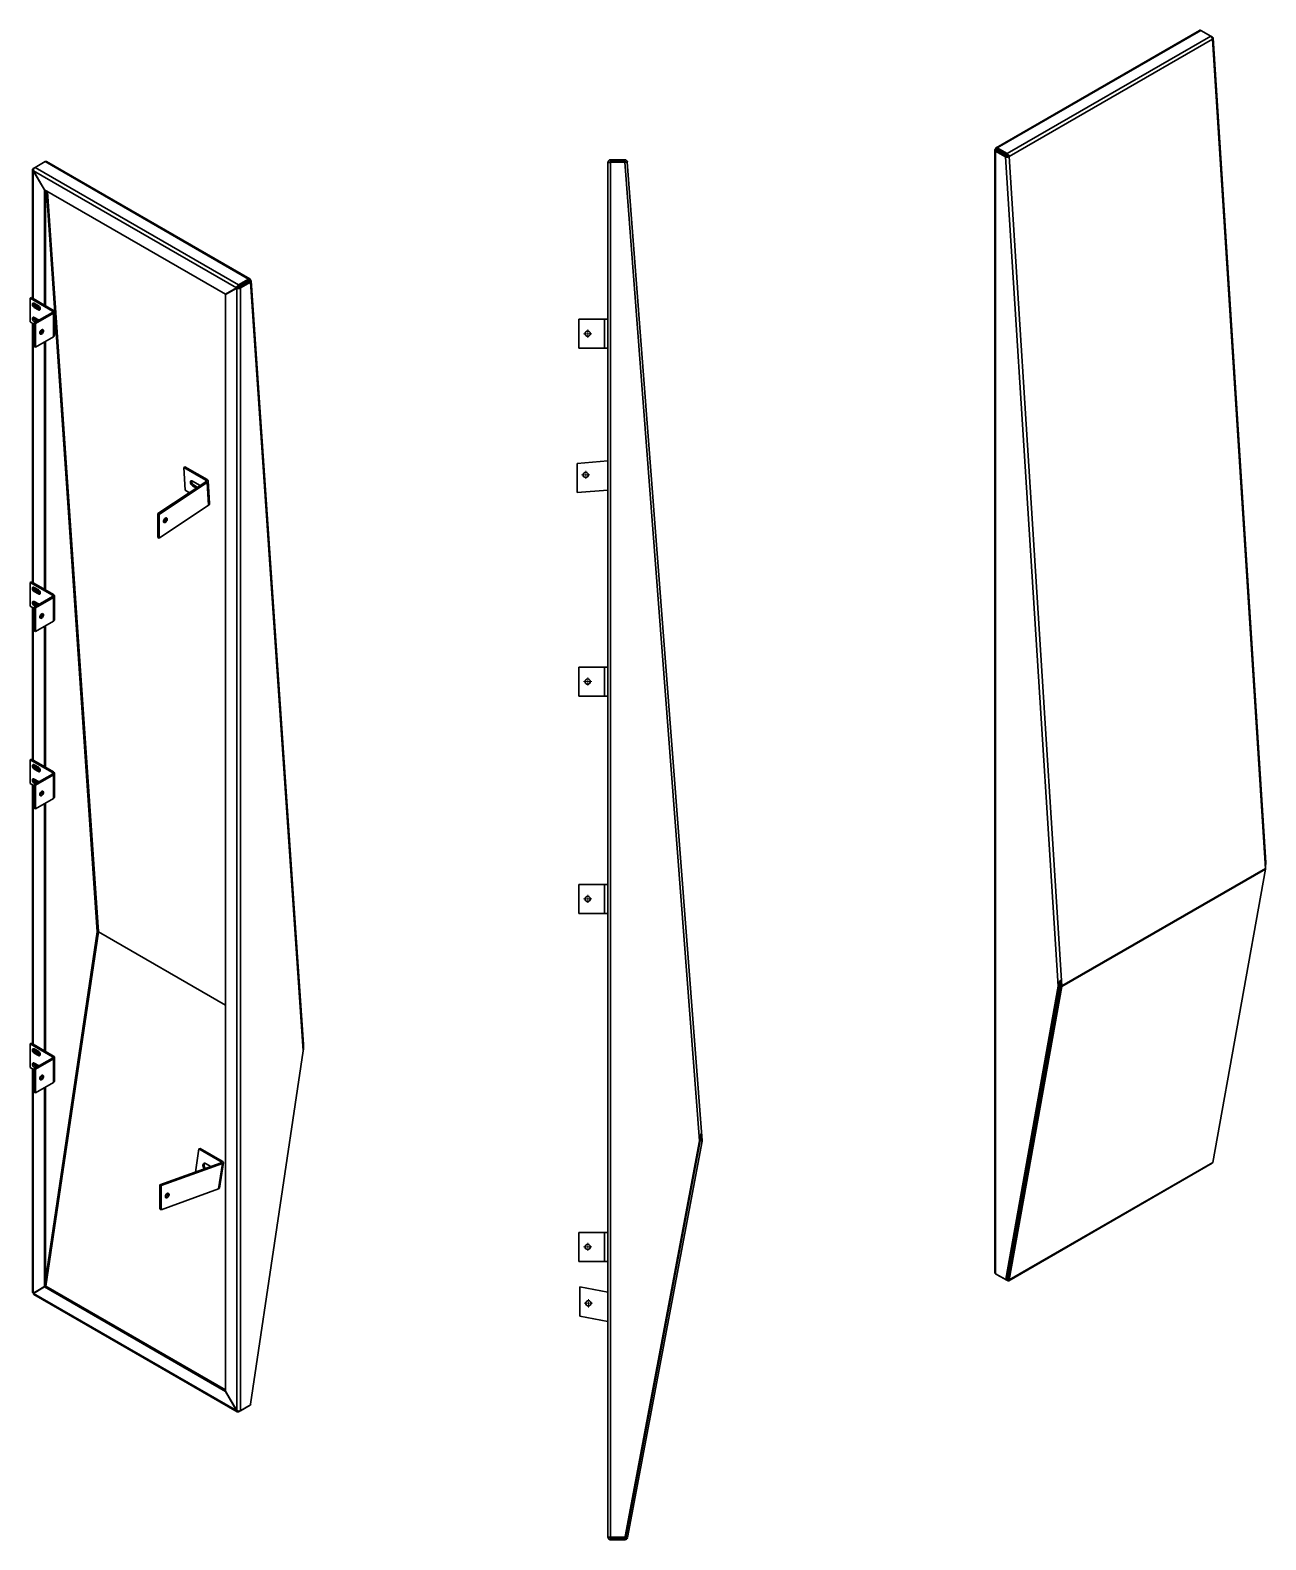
# Model space of a CAD drawing. Header units: millimetres. Extents: x -2820 to -213, y -3350 to 1095.
# Drawn here: x -2343 to -213, y -3350 to -747 of the extents above; entities that cross this region are included whole.
import ezdxf

# ---------------------------------------------------------------- set-up
doc = ezdxf.new("R2010")
doc.units = ezdxf.units.MM

# ---------------------------------------------------------------- blocks, each defined once
blk = doc.blocks.new('SW_CENTERMARKSYMBOL_3')
at = {"color": 0, "linetype": 'Continuous', "lineweight": 18}
for p, q in [((-5, 0), (-7, 0)), ((0, 0), (-2.5, 0)), ((0, 5), (0, 7)), ((0, 0), (0, 2.5)), ((0, 0), (0, -2.5)), ((0, 0), (2.5, 0)), ((5, 0), (7, 0)), ((0, -5), (0, -7))]:
    blk.add_line(p, q, dxfattribs=at)
blk = doc.blocks.new('SW_CENTERMARKSYMBOL_4')
at = {"color": 0, "linetype": 'Continuous', "lineweight": 18}
for p, q in [((-5, 0), (-7, 0)), ((0, 0), (-2.5, 0)), ((0, 5), (0, 7)), ((0, 0), (0, 2.5)), ((0, 0), (0, -2.5)), ((0, 0), (2.5, 0)), ((5, 0), (7, 0)), ((0, -5), (0, -7))]:
    blk.add_line(p, q, dxfattribs=at)
blk = doc.blocks.new('SW_CENTERMARKSYMBOL_5')
at = {"color": 0, "linetype": 'Continuous', "lineweight": 18}
for p, q in [((-5, 0), (-7, 0)), ((0, 0), (-2.5, 0)), ((0, 5), (0, 7)), ((0, 0), (0, 2.5)), ((0, 0), (0, -2.5)), ((0, 0), (2.5, 0)), ((5, 0), (7, 0)), ((0, -5), (0, -7))]:
    blk.add_line(p, q, dxfattribs=at)
blk = doc.blocks.new('SW_CENTERMARKSYMBOL_6')
at = {"color": 0, "linetype": 'Continuous', "lineweight": 18}
for p, q in [((-5, 0), (-7, 0)), ((0, 0), (-2.5, 0)), ((0, 5), (0, 7)), ((0, 0), (0, 2.5)), ((0, 0), (0, -2.5)), ((0, 0), (2.5, 0)), ((5, 0), (7, 0)), ((0, -5), (0, -7))]:
    blk.add_line(p, q, dxfattribs=at)
blk = doc.blocks.new('SW_CENTERMARKSYMBOL_7')
at = {"color": 0, "linetype": 'Continuous', "lineweight": 18}
for p, q in [((-5, 0), (-7, 0)), ((0, 0), (-2.5, 0)), ((0, 5), (0, 7)), ((0, 0), (0, 2.5)), ((0, 0), (0, -2.5)), ((0, 0), (2.5, 0)), ((5, 0), (7, 0)), ((0, -5), (0, -7))]:
    blk.add_line(p, q, dxfattribs=at)
blk = doc.blocks.new('SW_CENTERMARKSYMBOL_8')
at = {"color": 0, "linetype": 'Continuous', "lineweight": 18}
for p, q in [((-5, 0), (-7, 0)), ((0, 0), (-2.5, 0)), ((0, 5), (0, 7)), ((0, 0), (0, 2.5)), ((0, 0), (0, -2.5)), ((0, 0), (2.5, 0)), ((5, 0), (7, 0)), ((0, -5), (0, -7))]:
    blk.add_line(p, q, dxfattribs=at)

msp = doc.modelspace()

# ---------------------------------------------------------------- linework, layer by layer
at = {"color": 7, "linetype": 'Continuous', "lineweight": 35}
for p, q in [((-327.2, -747.1), (-677.8, -949.5)), ((-324.8, -747.2), (-675.7, -949.8)), ((-307.6, -757.2), (-324.8, -747.2)), ((-658.5, -959.7), (-307.6, -757.2)), ((-304.5, -762.4), (-655.2, -964.9)), ((-307.6, -757.2), (-304.5, -759)), ((-305.4, -759.5), (-304.5, -759)), ((-305.3, -759.8), (-304.1, -759.2)), ((-213.4, -2192.7), (-304.5, -762.4)), ((-212.6, -2182), (-303.2, -760.5)), ((-680.1, -953.5), (-680.1, -2889.3)), ((-678.8, -951.9), (-676.7, -953.1)), ((-676.7, -954), (-678.8, -955.2)), ((-661.6, -965.1), (-678.8, -955.2)), ((-678.8, -955.2), (-678.8, -2891.3)), ((-678.5, -951.4), (-676.4, -952.7)), ((-678.5, -951.4), (-659.4, -962.5)), ((-657.7, -964), (-676.7, -953.1)), ((-659.5, -963.9), (-676.7, -954)), ((-676.4, -952.7), (-657.4, -963.6)), ((-675.7, -949.8), (-658.5, -959.7)), ((-675.7, -952.2), (-675.7, -949.8)), ((-675.7, -952.2), (-658.5, -962.2)), ((-659.4, -962.5), (-657.4, -963.6)), ((-658.5, -962.2), (-658.5, -959.7)), ((-2339, -987.3), (-2339, -1209.1)), ((-2337.7, -985.3), (-2334.6, -983.5)), ((-2336.7, -985.9), (-2337.7, -985.3)), ((-2337.7, -989.3), (-2337.5, -989.1)), ((-2337.5, -989.1), (-1987.2, -1191.3)), ((-2318.4, -1022.2), (-2337.5, -989.1)), ((-2317.4, -973.5), (-2334.6, -983.5)), ((-2334.6, -983.5), (-1983.7, -1186)), ((-1966.5, -1176.1), (-2317.4, -973.5)), ((-1964.3, -1175.8), (-2315.1, -973.3)), ((-1346.8, -974.7), (-1343.8, -974.7)), ((-1346.8, -974.7), (-1346.8, -975.1)), ((-1346.8, -975.1), (-1346.8, -3345.4)), ((-1342.3, -973.2), (-1342.3, -970.2)), ((-1342.3, -970.2), (-1317.9, -970.2)), ((-1342.3, -973.2), (-1317.9, -973.2)), ((-1318, -974.6), (-1342.3, -974.6)), ((-1342.3, -974.6), (-1342.3, -3345.8)), ((-1189.1, -2662.2), (-1318, -974.6)), ((-1317.9, -973.2), (-1317.9, -970.2)), ((-1317.7, -974.6), (-1317.3, -974.6)), ((-1313.5, -974.4), (-1184.6, -2661.5)), ((-659.5, -963.9), (-661.6, -965.1)), ((-570.5, -2395.7), (-661.6, -965.1)), ((-659.3, -964), (-661.1, -965.3)), ((-657.3, -963.9), (-655.2, -964.9)), ((-655.2, -964.9), (-564.1, -2395.1)), ((-2337.7, -989.3), (-2318.6, -1022.4)), ((-2318.6, -1022.4), (-2318.4, -1022.2)), ((-2318.6, -1220.8), (-2318.6, -1022.4)), ((-2318.4, -1022.2), (-2006.3, -1202.3)), ((-2316.5, -1222.1), (-2316.5, -1023.3)), ((-1987.2, -1191.3), (-2006.3, -1202.3)), ((-2006.1, -1202.8), (-1987, -1191.8)), ((-1985.1, -1190.1), (-2004.2, -1201.1)), ((-1987.2, -1191.3), (-1985.1, -1190.1)), ((-1987, -1191.8), (-1984.9, -1190.5)), ((-1987, -1191.8), (-1987, -3127.2)), ((-1983.7, -1186), (-1966.5, -1176.1)), ((-1983.7, -1188.4), (-1966.5, -1178.5)), ((-1983.7, -1188.4), (-1983.7, -1186)), ((-1965.5, -1180.2), (-1982.7, -1190.2)), ((-1982.7, -1190.2), (-1980.6, -1191.4)), ((-1963.4, -1181.5), (-1980.6, -1191.4)), ((-1980.6, -1191.4), (-1980.6, -3127.6)), ((-1966.5, -1178.5), (-1966.5, -1176.1)), ((-1965.5, -1179), (-1963.4, -1177.6)), ((-1965.5, -1180.2), (-1963.4, -1181.5)), ((-1965.4, -1180.1), (-1963, -1181.1)), ((-1872.3, -2506.8), (-1963.4, -1181.5)), ((-1871.6, -2495.8), (-1962.1, -1179.3)), ((-2340.9, -1208), (-2343, -1209.2)), ((-2304.8, -1231.3), (-2343, -1209.2)), ((-2343, -1209.2), (-2343, -1250)), ((-2302.7, -1230), (-2340.9, -1208)), ((-2328.9, -1221.9), (-2335.9, -1217.8)), ((-2333.5, -1219.2), (-2333.5, -1222.6)), ((-2331.4, -1221.4), (-2333.5, -1222.6)), ((-2333.5, -1222.6), (-2331.3, -1225.4)), ((-2331.4, -1221.4), (-2331.4, -1220.4)), ((-2328.2, -1225.4), (-2331.4, -1221.4)), ((-2327.1, -1226.3), (-2327.1, -1223.6)), ((-2006.3, -1202.3), (-2004.2, -1201.1)), ((-2006.1, -1202.8), (-2006.1, -3094.1)), ((-2333.8, -1223.9), (-2335.9, -1225.1)), ((-2335.9, -1225.1), (-2328.9, -1229.2)), ((-2304.8, -1233.7), (-2335.9, -1251.7)), ((-2328.9, -1246.4), (-2335.9, -1242.3)), ((-2333.8, -1248.4), (-2335.9, -1249.6)), ((-2333.8, -1223.9), (-2326.8, -1228)), ((-2302.7, -1234.9), (-2333.8, -1252.9)), ((-2333.8, -1248.4), (-2332.1, -1249.4)), ((-2333.5, -1243.7), (-2333.5, -1247.1)), ((-2331.4, -1245.9), (-2333.5, -1247.1)), ((-2333.5, -1247.1), (-2331.8, -1249.3)), ((-2331.4, -1245.9), (-2331.4, -1244.9)), ((-2329.7, -1248), (-2331.4, -1245.9)), ((-2328.2, -1225.4), (-2329.7, -1226.3)), ((-2329.3, -1226.5), (-2327.1, -1226.3)), ((-2326.8, -1228), (-2328.9, -1229.2)), ((-2327.1, -1225.3), (-2328.2, -1225.4)), ((-2304.8, -1231.3), (-2302.7, -1230)), ((-2304.8, -1233.7), (-2302.7, -1234.9)), ((-2302.7, -1234.9), (-2302.7, -1275.8)), ((-2301, -1273.3), (-2301, -1232.5)), ((-1396.8, -1245.2), (-1396.8, -1295.2)), ((-1352.8, -1245.2), (-1396.8, -1245.2)), ((-1352.8, -1245.2), (-1352.8, -1295.2)), ((-1352.8, -1245.2), (-1346.8, -1245.2)), ((-2343, -1250), (-2335.9, -1254.1)), ((-2339, -1252.3), (-2339, -1699)), ((-2335.9, -1249.6), (-2334.2, -1250.7)), ((-2333.8, -1252.9), (-2335.9, -1251.7)), ((-2335.9, -1251.7), (-2335.9, -1292.5)), ((-2333.8, -1252.9), (-2333.8, -1293.7)), ((-2333.8, -1293.7), (-2335.9, -1292.5)), ((-2333.8, -1293.7), (-2302.7, -1275.8)), ((-2318.6, -1710.8), (-2318.6, -1284.9)), ((-2316.5, -1712), (-2316.5, -1283.7)), ((-1396.8, -1295.2), (-1352.8, -1295.2)), ((-1346.8, -1295.2), (-1352.8, -1295.2)), ((-2076.3, -1499.6), (-2078.4, -1501)), ((-2040.2, -1523.1), (-2078.4, -1501)), ((-2078.4, -1501), (-2075.7, -1540.2)), ((-2038.1, -1521.7), (-2076.3, -1499.6)), ((-1346.8, -1489.7), (-1400.2, -1493.8)), ((-1400.2, -1493.8), (-1400.2, -1543.9)), ((-2040.2, -1525.7), (-2122.7, -1580.6)), ((-2038.1, -1526.9), (-2120.5, -1581.8)), ((-2049.9, -1532.1), (-2063.2, -1524.4)), ((-2060.5, -1531.7), (-2062.6, -1533.1)), ((-2062.6, -1533.1), (-2056.5, -1536.6)), ((-2060.5, -1531.7), (-2054.4, -1535.2)), ((-2040.2, -1523.1), (-2038.1, -1521.7)), ((-2040.2, -1525.7), (-2038.1, -1526.9)), ((-2038.1, -1526.9), (-2035.4, -1566.1)), ((-2033.6, -1563.2), (-2036.3, -1524.1)), ((-2075.7, -1540.2), (-2068.3, -1544.4)), ((-1400.2, -1543.9), (-1346.8, -1539.9)), ((-2120.5, -1581.8), (-2122.7, -1580.6)), ((-2122.7, -1580.6), (-2122.7, -1621.5)), ((-2120.6, -1622.8), (-2035.4, -1566.1)), ((-2120.5, -1581.8), (-2120.6, -1622.8)), ((-2120.6, -1622.8), (-2122.7, -1621.5)), ((-2340.9, -1697.9), (-2343, -1699.1)), ((-2343, -1699.1), (-2343, -1740)), ((-2304.8, -1721.2), (-2343, -1699.1)), ((-2302.7, -1720), (-2340.9, -1697.9)), ((-2328.9, -1711.8), (-2335.9, -1707.7)), ((-2333.8, -1713.8), (-2335.9, -1715.1)), ((-2335.9, -1715.1), (-2328.9, -1719.1)), ((-2333.8, -1713.8), (-2326.8, -1717.9)), ((-2333.5, -1709.1), (-2333.5, -1712.5)), ((-2331.4, -1711.3), (-2333.5, -1712.5)), ((-2333.5, -1712.5), (-2331.3, -1715.3)), ((-2331.4, -1711.3), (-2331.4, -1710.3)), ((-2328.2, -1715.3), (-2331.4, -1711.3)), ((-2328.2, -1715.3), (-2329.7, -1716.2)), ((-2329.3, -1716.4), (-2327.1, -1716.3)), ((-2326.8, -1717.9), (-2328.9, -1719.1)), ((-2327.1, -1715.2), (-2328.2, -1715.3)), ((-2327.1, -1716.3), (-2327.1, -1713.5)), ((-2343, -1740), (-2335.9, -1744)), ((-2339, -1742.3), (-2339, -2005)), ((-2304.8, -1723.6), (-2335.9, -1741.6)), ((-2328.9, -1736.3), (-2335.9, -1732.2)), ((-2333.8, -1738.3), (-2335.9, -1739.6)), ((-2335.9, -1739.6), (-2334.2, -1740.6)), ((-2333.8, -1742.8), (-2335.9, -1741.6)), ((-2335.9, -1741.6), (-2335.9, -1782.4)), ((-2302.7, -1724.9), (-2333.8, -1742.8)), ((-2333.8, -1738.3), (-2332.1, -1739.4)), ((-2333.8, -1742.8), (-2333.8, -1783.6)), ((-2333.5, -1733.6), (-2333.5, -1737)), ((-2331.4, -1735.7), (-2333.5, -1737)), ((-2333.5, -1737), (-2331.8, -1739.2)), ((-2331.4, -1735.7), (-2331.4, -1734.8)), ((-2329.7, -1738), (-2331.4, -1735.7)), ((-2304.8, -1721.2), (-2302.7, -1720)), ((-2304.8, -1723.6), (-2302.7, -1724.9)), ((-2302.7, -1724.9), (-2302.7, -1765.7)), ((-2301, -1763.2), (-2301, -1722.4)), ((-2333.8, -1783.6), (-2302.7, -1765.7)), ((-2333.8, -1783.6), (-2335.9, -1782.4)), ((-2318.6, -2016.8), (-2318.6, -1774.9)), ((-2316.5, -2018), (-2316.5, -1773.6)), ((-1396.8, -1845.2), (-1396.8, -1895.2)), ((-1352.8, -1845.2), (-1396.8, -1845.2)), ((-1352.8, -1845.2), (-1352.8, -1895.2)), ((-1352.8, -1845.2), (-1346.8, -1845.2)), ((-1396.8, -1895.2), (-1352.8, -1895.2)), ((-1346.8, -1895.2), (-1352.8, -1895.2)), ((-2340.9, -2004), (-2343, -2005.2)), ((-2302.7, -2026), (-2340.9, -2004)), ((-2304.8, -2027.2), (-2343, -2005.2)), ((-2343, -2005.2), (-2343, -2046)), ((-2328.9, -2017.8), (-2335.9, -2013.8)), ((-2333.8, -2019.9), (-2335.9, -2021.1)), ((-2335.9, -2021.1), (-2328.9, -2025.2)), ((-2304.8, -2029.7), (-2335.9, -2047.6)), ((-2333.8, -2019.9), (-2326.8, -2024)), ((-2333.5, -2015.1), (-2333.5, -2018.8)), ((-2331.4, -2017.6), (-2333.5, -2018.8)), ((-2333.5, -2018.8), (-2331.5, -2021.2)), ((-2331.4, -2017.6), (-2331.4, -2016.4)), ((-2328.1, -2021.6), (-2331.4, -2017.6)), ((-2328.1, -2021.6), (-2329.5, -2022.4)), ((-2329, -2022.6), (-2327, -2022.4)), ((-2326.8, -2024), (-2328.9, -2025.2)), ((-2327.1, -2021.4), (-2328.1, -2021.6)), ((-2327, -2022.4), (-2327.1, -2019.5)), ((-2304.8, -2027.2), (-2302.7, -2026)), ((-2304.8, -2029.7), (-2302.7, -2030.9)), ((-2301, -2069.3), (-2301, -2028.4)), ((-2343, -2046), (-2335.9, -2050.1)), ((-2339, -2048.3), (-2339, -2495)), ((-2328.9, -2042.3), (-2335.9, -2038.2)), ((-2333.8, -2044.4), (-2335.9, -2045.6)), ((-2335.9, -2045.6), (-2334.2, -2046.6)), ((-2333.8, -2048.9), (-2335.9, -2047.6)), ((-2335.9, -2047.6), (-2335.9, -2088.5)), ((-2302.7, -2030.9), (-2333.8, -2048.9)), ((-2333.8, -2044.4), (-2332.1, -2045.4)), ((-2333.8, -2048.9), (-2333.8, -2089.7)), ((-2333.5, -2039.7), (-2333.5, -2043.2)), ((-2331.4, -2042), (-2333.5, -2043.2)), ((-2333.5, -2043.2), (-2331.9, -2045.3)), ((-2331.4, -2042), (-2331.4, -2040.9)), ((-2329.7, -2044.1), (-2331.4, -2042)), ((-2302.7, -2030.9), (-2302.7, -2071.7)), ((-2333.8, -2089.7), (-2302.7, -2071.7)), ((-2318.6, -2506.7), (-2318.6, -2080.9)), ((-2316.5, -2508), (-2316.5, -2079.7)), ((-2333.8, -2089.7), (-2335.9, -2088.5)), ((-213.4, -2193.6), (-564.2, -2396.1)), ((-564.1, -2395.1), (-213.4, -2192.7)), ((-304.2, -2699.5), (-213.4, -2193.6)), ((-213.4, -2189.9), (-213.4, -2189.5)), ((-1396.8, -2220), (-1396.8, -2270)), ((-1352.8, -2220), (-1396.8, -2220)), ((-1352.8, -2220), (-1352.8, -2270)), ((-1352.8, -2220), (-1346.8, -2220)), ((-1396.8, -2270), (-1352.8, -2270)), ((-1346.8, -2270), (-1352.8, -2270)), ((-2316.5, -2902.2), (-2227.3, -2301.9)), ((-2316, -2912.7), (-2225.2, -2301.9)), ((-658.9, -2899.3), (-568.3, -2394.5)), ((-566.3, -2394.4), (-657.1, -2900.4)), ((-568.3, -2394.5), (-570.5, -2395.7)), ((-566.3, -2394.1), (-564.2, -2395.2)), ((-566.3, -2394.4), (-564.2, -2396.1)), ((-661.1, -2900.6), (-570.5, -2395.7)), ((-564.2, -2396.1), (-655, -2902.1)), ((-2340.9, -2493.9), (-2343, -2495.1)), ((-2343, -2495.1), (-2343, -2535.9)), ((-2304.8, -2517.1), (-2343, -2495.1)), ((-2302.7, -2515.9), (-2340.9, -2493.9)), ((-582.9, -2487.1), (-584.7, -2485.7)), ((-582.5, -2484.5), (-584.3, -2483.1)), ((-2328.9, -2507.8), (-2335.9, -2503.7)), ((-2333.8, -2509.8), (-2335.9, -2511)), ((-2335.9, -2511), (-2328.9, -2515.1)), ((-2304.8, -2519.6), (-2335.9, -2537.6)), ((-2333.8, -2509.8), (-2326.8, -2513.9)), ((-2302.7, -2520.8), (-2333.8, -2538.8)), ((-2333.5, -2505.1), (-2333.5, -2508.7)), ((-2331.4, -2507.4), (-2333.5, -2508.7)), ((-2333.5, -2508.7), (-2331.5, -2511.1)), ((-2331.4, -2507.4), (-2331.4, -2506.3)), ((-2328.2, -2511.4), (-2331.4, -2507.4)), ((-2328.2, -2511.4), (-2329.6, -2512.3)), ((-2329.1, -2512.6), (-2327.1, -2512.4)), ((-2326.8, -2513.9), (-2328.9, -2515.1)), ((-2327.1, -2511.3), (-2328.2, -2511.4)), ((-2327.1, -2512.4), (-2327.1, -2509.4)), ((-2304.8, -2517.1), (-2302.7, -2515.9)), ((-2304.8, -2519.6), (-2302.7, -2520.8)), ((-2302.7, -2520.8), (-2302.7, -2561.6)), ((-2301, -2559.2), (-2301, -2518.4)), ((-1962.9, -3116.3), (-1872.3, -2506.8)), ((-591.2, -2522), (-589.5, -2523.4)), ((-2343, -2535.9), (-2335.9, -2540)), ((-2339, -2538.2), (-2339, -2923.1)), ((-2328.9, -2532.3), (-2335.9, -2528.2)), ((-2333.8, -2534.3), (-2335.9, -2535.5)), ((-2335.9, -2535.5), (-2334.2, -2536.5)), ((-2333.8, -2538.8), (-2335.9, -2537.6)), ((-2335.9, -2537.6), (-2335.9, -2578.4)), ((-2333.8, -2534.3), (-2332.1, -2535.3)), ((-2333.8, -2538.8), (-2333.8, -2579.6)), ((-2333.5, -2529.6), (-2333.5, -2533.2)), ((-2331.4, -2531.9), (-2333.5, -2533.2)), ((-2333.5, -2533.2), (-2331.9, -2535.2)), ((-2331.4, -2531.9), (-2331.4, -2530.8)), ((-2329.7, -2534), (-2331.4, -2531.9)), ((-2333.8, -2579.6), (-2302.7, -2561.6)), ((-2318.6, -2913.7), (-2318.6, -2570.8)), ((-2316.5, -2912.5), (-2316.5, -2569.6)), ((-2333.8, -2579.6), (-2335.9, -2578.4)), ((-2052.1, -2676.1), (-2058, -2716)), ((-2050, -2675.3), (-2052.1, -2676.1)), ((-2013.9, -2698.1), (-2052.1, -2676.1)), ((-2011.8, -2697.4), (-2050, -2675.3)), ((-1317.2, -3344.6), (-1189.1, -2662.2)), ((-1187.6, -2662.1), (-1316, -3346)), ((-1184.7, -2662.7), (-1313.1, -3346.5)), ((-1187.6, -2661.8), (-1184.6, -2661.5)), ((-1187.6, -2662.1), (-1184.7, -2662.7)), ((-2013.8, -2700.1), (-2119.5, -2738.2)), ((-2011.7, -2701.3), (-2117.4, -2739.4)), ((-2031.6, -2706.5), (-2040.5, -2701.4)), ((-2011.7, -2701.3), (-2018.2, -2745.2)), ((-2016.6, -2743.7), (-2010, -2699.8)), ((-2013.9, -2698.1), (-2011.8, -2697.4)), ((-2013.8, -2700.1), (-2011.7, -2701.3)), ((-655.9, -2903.5), (-305.1, -2700.9)), ((-655, -2902.1), (-304.2, -2699.5)), ((-2117.4, -2739.4), (-2119.5, -2738.2)), ((-2119.5, -2738.2), (-2119.5, -2779.7)), ((-2117.4, -2739.4), (-2117.4, -2780.9)), ((-2117.4, -2780.9), (-2018.2, -2745.2)), ((-2117.4, -2780.9), (-2119.5, -2779.7)), ((-1396.8, -2820), (-1396.8, -2870)), ((-1352.8, -2820), (-1396.8, -2820)), ((-1352.8, -2820), (-1352.8, -2870)), ((-1352.8, -2820), (-1346.8, -2820)), ((-650.4, -2851.6), (-648.1, -2850.3)), ((-649.9, -2848.9), (-647.6, -2847.6)), ((-1396.8, -2870), (-1352.8, -2870)), ((-1346.8, -2870), (-1352.8, -2870)), ((-2318.6, -2913.7), (-2337.7, -2924.7)), ((-2337.5, -2925.2), (-2318.4, -2914.1)), ((-2316.5, -2912.5), (-2335.6, -2923.5)), ((-2316.5, -2912.5), (-2318.6, -2913.7)), ((-2318.4, -2914.1), (-2316.2, -2912.9)), ((-2006.3, -3094.3), (-2318.4, -2914.1)), ((-2006.1, -3092), (-2316.2, -2912.9)), ((-1395.6, -2913.7), (-1395.6, -2964.6)), ((-1346.8, -2922.9), (-1395.6, -2913.7)), ((-678.8, -2891.3), (-662.1, -2901)), ((-658.1, -2903.3), (-675.7, -2893.1)), ((-675.7, -2893.1), (-675.7, -2893.1)), ((-661.4, -2901), (-659.2, -2899.8)), ((-658.9, -2899.3), (-661.1, -2900.6)), ((-658.1, -2900.8), (-659.5, -2900)), ((-658.1, -2900.8), (-658.1, -2903.3)), ((-657.1, -2900.4), (-655, -2902.1)), ((-2337.7, -2924.7), (-2335.6, -2923.5)), ((-1987.2, -3127.3), (-2337.5, -2925.2)), ((-2336.7, -2927.1), (-1986.1, -3129.5)), ((-1395.6, -2964.6), (-1346.8, -2973.8)), ((-1241.7, -2942.6), (-1240.4, -2942.9)), ((-1249.6, -2992), (-1251, -2991.8)), ((-2006.1, -3094.1), (-2006.3, -3094.3)), ((-2006.3, -3094.3), (-1987.2, -3127.3)), ((-1987, -3127.2), (-2006.1, -3094.1)), ((-1966.2, -3119.2), (-1983.7, -3129.4)), ((-1980.6, -3127.6), (-1963.9, -3117.9)), ((-1987.2, -3127.3), (-1987, -3127.2)), ((-1983.7, -3128.1), (-1983.7, -3129.4)), ((-1346.8, -3345.4), (-1346.8, -3345.7)), ((-1346.8, -3345.7), (-1343.8, -3345.7)), ((-1342.3, -3345.8), (-1318.7, -3345.8)), ((-1342.3, -3347.2), (-1342.3, -3350.2)), ((-1317.5, -3347.2), (-1342.3, -3347.2)), ((-1317.5, -3350.2), (-1342.3, -3350.2)), ((-1317.5, -3347.2), (-1317.5, -3350.2)), ((-1316, -3346), (-1313.1, -3346.5))]:
    msp.add_line(p, q, dxfattribs=at)
at = {"color": 8, "linetype": 'Continuous', "lineweight": 35}
for p, q in [((-676.7, -954), (-676.7, -953.1)), ((-676.4, -952.7), (-675.7, -952.2)), ((-2337.7, -1209.8), (-2337.7, -989.3)), ((-2315.1, -1024.1), (-2227.3, -2301.9)), ((-2225.2, -2301.6), (-2312.9, -1025.4)), ((-1966.5, -1178.5), (-1965.5, -1179)), ((-1965.5, -1179), (-1965.5, -1180.2)), ((-2304.8, -1231.3), (-2304.8, -1233.7)), ((-2337.7, -1699.8), (-2337.7, -1253.1)), ((-2040.2, -1523.1), (-2040, -1525.6)), ((-2337.7, -2005.8), (-2337.7, -1743)), ((-2304.8, -1721.2), (-2304.8, -1723.6)), ((-2304.8, -2027.2), (-2304.8, -2029.7)), ((-2337.7, -2495.7), (-2337.7, -2049.1)), ((-2006.1, -2428.1), (-2225.2, -2301.6)), ((-2225.2, -2301.9), (-2006.1, -2428.4)), ((-2304.8, -2517.1), (-2304.8, -2519.6)), ((-2337.7, -2924.7), (-2337.7, -2539)), ((-2013.9, -2698.1), (-2014.2, -2700.2)), ((-655.3, -2878.9), (-653, -2877.6)), ((-652.5, -2874.9), (-654.8, -2876.2)), ((-2006.1, -3091.6), (-2316, -2912.7)), ((-657.1, -2900.2), (-658.1, -2900.8)), ((-1966.2, -3119.2), (-1966.2, -3119.2))]:
    msp.add_line(p, q, dxfattribs=at)
at = {"color": 7, "linetype": 'Continuous', "lineweight": 35, "flags": 128}
for points in [[(-2335.9, -1217.8), (-2336.8, -1217.4), (-2337.7, -1217.4), (-2338.3, -1217.7), (-2338.8, -1218.3), (-2339.1, -1219.1), (-2339.1, -1220.2), (-2338.8, -1221.3), (-2338.3, -1222.5), (-2337.7, -1223.6), (-2336.8, -1224.5), (-2335.9, -1225.1)], [(-2328.9, -1229.2), (-2328, -1229.6), (-2327.2, -1229.6), (-2326.5, -1229.3), (-2326, -1228.7), (-2325.7, -1227.9), (-2325.7, -1226.8), (-2326, -1225.7), (-2326.5, -1224.5), (-2327.2, -1223.4), (-2328, -1222.5), (-2328.9, -1221.9)], [(-2335.9, -1242.3), (-2336.8, -1241.9), (-2337.7, -1241.9), (-2338.3, -1242.2), (-2338.8, -1242.8), (-2339.1, -1243.6), (-2339.1, -1244.7), (-2338.8, -1245.8), (-2338.3, -1247), (-2337.7, -1248.1), (-2336.8, -1249), (-2335.9, -1249.6)], [(-2328, -1247.1), (-2328, -1247), (-2328.9, -1246.4)], [(-2326.8, -1228), (-2325.9, -1228.4), (-2325.8, -1228.4)], [(-2326.4, -1269), (-2326.3, -1267.9), (-2325.9, -1266.7), (-2325.3, -1265.6), (-2324.5, -1264.6), (-2323.7, -1263.8), (-2322.8, -1263.3), (-2321.9, -1263.1), (-2321.1, -1263.2), (-2320.5, -1263.7), (-2320.2, -1264.4), (-2320, -1265.3), (-2320.2, -1266.5), (-2320.5, -1267.6), (-2321.1, -1268.8), (-2321.9, -1269.8), (-2322.8, -1270.6), (-2323.7, -1271.1), (-2324.5, -1271.3), (-2325.3, -1271.2), (-2325.9, -1270.7), (-2326.3, -1270), (-2326.4, -1269)], [(-2063.2, -1524.4), (-2064.2, -1524), (-2065.1, -1523.9), (-2065.8, -1524.1), (-2066.4, -1524.7), (-2066.7, -1525.5), (-2066.8, -1526.5), (-2066.6, -1527.7), (-2066.1, -1529), (-2065.4, -1530.2), (-2064.6, -1531.4), (-2063.6, -1532.3), (-2062.6, -1533.1)], [(-2113.1, -1594.1), (-2113.1, -1593), (-2112.7, -1591.8), (-2112.2, -1590.7), (-2111.5, -1589.6), (-2110.6, -1588.8), (-2109.7, -1588.2), (-2108.8, -1587.9), (-2108, -1587.9), (-2107.4, -1588.3), (-2107, -1588.9), (-2106.8, -1589.8), (-2106.8, -1590.9), (-2107.1, -1592.1), (-2107.7, -1593.2), (-2108.4, -1594.3), (-2109.3, -1595.1), (-2110.2, -1595.7), (-2111, -1596), (-2111.8, -1596), (-2112.5, -1595.6), (-2112.9, -1595), (-2113.1, -1594.1)], [(-2335.9, -1707.7), (-2336.8, -1707.3), (-2337.7, -1707.3), (-2338.3, -1707.6), (-2338.8, -1708.2), (-2339.1, -1709), (-2339.1, -1710.1), (-2338.8, -1711.2), (-2338.3, -1712.4), (-2337.7, -1713.5), (-2336.8, -1714.4), (-2335.9, -1715.1)], [(-2328.9, -1719.1), (-2328, -1719.5), (-2327.2, -1719.6), (-2326.5, -1719.3), (-2326, -1718.7), (-2325.7, -1717.8), (-2325.7, -1716.8), (-2326, -1715.6), (-2326.5, -1714.5), (-2327.2, -1713.4), (-2328, -1712.5), (-2328.9, -1711.8)], [(-2326.8, -1717.9), (-2325.9, -1718.3), (-2325.8, -1718.3)], [(-2335.9, -1732.2), (-2336.8, -1731.8), (-2337.7, -1731.8), (-2338.3, -1732.1), (-2338.8, -1732.7), (-2339.1, -1733.5), (-2339.1, -1734.6), (-2338.8, -1735.7), (-2338.3, -1736.9), (-2337.7, -1738), (-2336.8, -1738.9), (-2335.9, -1739.6)], [(-2328, -1737), (-2328, -1737), (-2328.9, -1736.3)], [(-2326.4, -1758.9), (-2326.3, -1757.8), (-2325.9, -1756.7), (-2325.3, -1755.5), (-2324.5, -1754.5), (-2323.7, -1753.7), (-2322.8, -1753.2), (-2321.9, -1753), (-2321.1, -1753.1), (-2320.5, -1753.6), (-2320.2, -1754.3), (-2320, -1755.3), (-2320.2, -1756.4), (-2320.5, -1757.5), (-2321.1, -1758.7), (-2321.9, -1759.7), (-2322.8, -1760.5), (-2323.7, -1761), (-2324.5, -1761.2), (-2325.3, -1761.1), (-2325.9, -1760.6), (-2326.3, -1759.9), (-2326.4, -1758.9)], [(-2335.9, -2013.8), (-2336.8, -2013.4), (-2337.7, -2013.3), (-2338.3, -2013.6), (-2338.8, -2014.2), (-2339.1, -2015.1), (-2339.1, -2016.1), (-2338.8, -2017.3), (-2338.3, -2018.4), (-2337.7, -2019.5), (-2336.8, -2020.4), (-2335.9, -2021.1)], [(-2328.9, -2025.2), (-2328, -2025.6), (-2327.2, -2025.6), (-2326.5, -2025.3), (-2326, -2024.7), (-2325.7, -2023.9), (-2325.7, -2022.8), (-2326, -2021.7), (-2326.5, -2020.5), (-2327.2, -2019.4), (-2328, -2018.5), (-2328.9, -2017.8)], [(-2326.8, -2024), (-2325.9, -2024.3), (-2325.8, -2024.3)], [(-2335.9, -2038.2), (-2336.8, -2037.9), (-2337.7, -2037.8), (-2338.3, -2038.1), (-2338.8, -2038.7), (-2339.1, -2039.6), (-2339.1, -2040.6), (-2338.8, -2041.8), (-2338.3, -2042.9), (-2337.7, -2044), (-2336.8, -2044.9), (-2335.9, -2045.6)], [(-2328, -2043), (-2328, -2043), (-2328.9, -2042.3)], [(-2326.4, -2065), (-2326.3, -2063.9), (-2325.9, -2062.7), (-2325.3, -2061.6), (-2324.5, -2060.6), (-2323.7, -2059.8), (-2322.8, -2059.2), (-2321.9, -2059), (-2321.1, -2059.2), (-2320.5, -2059.6), (-2320.2, -2060.4), (-2320, -2061.3), (-2320.2, -2062.4), (-2320.5, -2063.6), (-2321.1, -2064.7), (-2321.9, -2065.7), (-2322.8, -2066.5), (-2323.7, -2067), (-2324.5, -2067.3), (-2325.3, -2067.1), (-2325.9, -2066.7), (-2326.3, -2065.9), (-2326.4, -2065)], [(-2335.9, -2503.7), (-2336.8, -2503.3), (-2337.7, -2503.3), (-2338.3, -2503.6), (-2338.8, -2504.2), (-2339.1, -2505), (-2339.1, -2506.1), (-2338.8, -2507.2), (-2338.3, -2508.4), (-2337.7, -2509.4), (-2336.8, -2510.4), (-2335.9, -2511)], [(-2328.9, -2515.1), (-2328, -2515.5), (-2327.2, -2515.5), (-2326.5, -2515.2), (-2326, -2514.6), (-2325.7, -2513.8), (-2325.7, -2512.7), (-2326, -2511.6), (-2326.5, -2510.4), (-2327.2, -2509.3), (-2328, -2508.4), (-2328.9, -2507.8)], [(-2326.8, -2513.9), (-2325.9, -2514.3), (-2325.8, -2514.3)], [(-2335.9, -2528.2), (-2336.8, -2527.8), (-2337.7, -2527.8), (-2338.3, -2528.1), (-2338.8, -2528.7), (-2339.1, -2529.5), (-2339.1, -2530.6), (-2338.8, -2531.7), (-2338.3, -2532.9), (-2337.7, -2533.9), (-2336.8, -2534.9), (-2335.9, -2535.5)], [(-2328, -2532.9), (-2328, -2532.9), (-2328.9, -2532.3)], [(-2326.4, -2554.9), (-2326.3, -2553.8), (-2325.9, -2552.6), (-2325.3, -2551.5), (-2324.5, -2550.5), (-2323.7, -2549.7), (-2322.8, -2549.2), (-2321.9, -2549), (-2321.1, -2549.1), (-2320.5, -2549.5), (-2320.2, -2550.3), (-2320, -2551.2), (-2320.2, -2552.3), (-2320.5, -2553.5), (-2321.1, -2554.6), (-2321.9, -2555.7), (-2322.8, -2556.4), (-2323.7, -2557), (-2324.5, -2557.2), (-2325.3, -2557.1), (-2325.9, -2556.6), (-2326.3, -2555.9), (-2326.4, -2554.9)], [(-2040.5, -2701.4), (-2041.5, -2700.9), (-2042.5, -2700.9), (-2043.4, -2701.2), (-2044.2, -2701.8), (-2044.8, -2702.8), (-2045.1, -2703.9), (-2045.1, -2705.3), (-2044.9, -2706.7), (-2044.4, -2708), (-2043.7, -2709.3), (-2042.9, -2710.3), (-2042.6, -2710.5)], [(-2041.9, -2700.9), (-2042.1, -2701.1), (-2042.7, -2702), (-2043, -2703.2), (-2043, -2704.5), (-2042.8, -2705.9), (-2042.4, -2707.3), (-2041.7, -2708.5), (-2040.8, -2709.5), (-2040.6, -2709.7)], [(-2013.8, -2700.1), (-2013.5, -2699.9), (-2013.2, -2699.7), (-2013, -2699.5), (-2013, -2699.2), (-2013, -2698.9), (-2013.2, -2698.7), (-2013.5, -2698.4), (-2013.9, -2698.1)], [(-2011.7, -2701.3), (-2011, -2701), (-2010.4, -2700.6), (-2010.1, -2700.1), (-2010, -2699.5), (-2010.1, -2699), (-2010.5, -2698.4), (-2011, -2697.9), (-2011.8, -2697.4)], [(-2109.9, -2757.7), (-2109.6, -2756.6), (-2109.1, -2755.4), (-2108.4, -2754.4), (-2107.5, -2753.5), (-2106.6, -2752.9), (-2105.7, -2752.5), (-2104.9, -2752.5), (-2104.3, -2752.9), (-2103.8, -2753.5), (-2103.6, -2754.4), (-2103.6, -2755.5), (-2103.9, -2756.6), (-2104.4, -2757.8), (-2105.1, -2758.9), (-2106, -2759.7), (-2106.9, -2760.4), (-2107.8, -2760.7), (-2108.6, -2760.7), (-2109.2, -2760.3), (-2109.7, -2759.7), (-2109.9, -2758.8), (-2109.9, -2757.7)], [(-2316.1, -2913), (-2316.1, -2912.9), (-2316, -2912.7)], [(-662.1, -2901), (-661.9, -2901.1), (-661.7, -2901.1), (-661.6, -2901.1), (-661.4, -2901.1), (-661.3, -2901), (-661.2, -2900.9), (-661.1, -2900.7), (-661.1, -2900.6)], [(-657.1, -2900.4), (-657.2, -2900.6), (-657.2, -2900.7), (-657.3, -2900.8), (-657.5, -2900.9), (-657.6, -2900.9), (-657.8, -2900.9), (-658, -2900.9), (-658.1, -2900.8)], [(-655, -2902.1), (-655.2, -2902.6), (-655.4, -2903), (-655.7, -2903.4), (-656.1, -2903.6), (-656.6, -2903.7), (-657.1, -2903.7), (-657.6, -2903.5), (-658.1, -2903.3)]]:
    msp.add_lwpolyline(points, dxfattribs=at)
at = {"color": 7, "linetype": 'Continuous', "lineweight": 35}
for centre in [(-1381.8, -1270.2), (-1385.2, -1513.7), (-1381.8, -1870.2), (-1381.8, -2245), (-1381.8, -2845), (-1380.6, -2942.3)]:
    msp.add_circle(centre, 4.5, dxfattribs=at)
for centre, radius, start, end in [((-1317.9, -974.7), 4.5, 4.3665, 90), ((-1317.9, -974.7), 1.5, 4.3665, 90), ((-2330.5, -1218.4), 6.42, 171.1216, 239.0841), ((-2330.5, -1242.9), 6.42, 171.1216, 239.0841), ((-2305.3, -1232.5), 1.31, 290.7834, 69.2166), ((-2303.6, -1232.5), 2.62, 290.7834, 69.2166), ((-2328.3, -1264.3), 6.09, 289.3298, 10.6756), ((-2304, -1273), 3.02, 294.3747, 354.3052), ((-2056.5, -1524.6), 8.12, 175.3509, 240.527), ((-2040.8, -1524.4), 1.44, 294.4358, 65.8323), ((-2039.3, -1524.3), 2.89, 294.4358, 65.8323), ((-2115.1, -1589), 6.21, 290.2539, 9.7515), ((-2036.9, -1563.2), 3.3, 298.1037, 359.183), ((-2330.5, -1708.3), 6.42, 171.1216, 239.0841), ((-2330.5, -1732.8), 6.42, 171.1216, 239.0841), ((-2305.3, -1722.4), 1.31, 290.7834, 69.2166), ((-2303.6, -1722.4), 2.62, 290.7834, 69.2166), ((-2328.3, -1754.2), 6.09, 289.3298, 10.6756), ((-2304, -1762.9), 3.02, 294.3747, 354.3052), ((-2330.5, -2014.4), 6.42, 171.1216, 239.0841), ((-2305.3, -2028.4), 1.31, 290.7834, 69.2166), ((-2303.6, -2028.4), 2.62, 290.7834, 69.2166), ((-2330.5, -2038.9), 6.42, 171.1216, 239.0841), ((-2328.3, -2060.2), 6.09, 289.3298, 10.6756), ((-2304, -2069), 3.02, 294.3747, 354.3052), ((-2330.5, -2504.3), 6.42, 171.1216, 239.0841), ((-2305.3, -2518.4), 1.31, 290.7834, 69.2166), ((-2303.6, -2518.4), 2.62, 290.7834, 69.2166), ((-2330.5, -2528.8), 6.42, 171.1216, 239.0841), ((-2328.3, -2550.2), 6.09, 289.3298, 10.6756), ((-2304, -2558.9), 3.02, 294.3747, 354.3052), ((-1189.1, -2661.9), 1.5, 349.3665, 4.3665), ((-1189.1, -2661.9), 4.5, 349.3665, 4.3665), ((-306.1, -2699.3), 1.93, 302.5819, 353.7644), ((-2111.9, -2753.6), 6.21, 290.2484, 9.7569), ((-2018.7, -2743), 2.23, 281.5917, 344.0133), ((-659.6, -2899.3), 0.642, 302.5819, 353.7644), ((-1965.2, -3116), 2.35, 302.9144, 350.9342), ((-1318.7, -3344.3), 1.5, 270, 349.3665), ((-1317.5, -3345.7), 1.5, 270, 349.3665), ((-1317.5, -3345.7), 4.5, 270, 349.3665)]:
    msp.add_arc(centre, radius, start, end, dxfattribs=at)
for centre, major_axis, ratio, start_param, end_param in [((-307.7, -760.9), (-2.18, 3.94), 0.58742, 4.013908, 5.508495), ((-307.9, -757), (4.68, -2.7), 0.000065, 5.533133, 5.682278), ((-307.7, -760.9), (4.49, 0.36), 0.542584, 5.453374, 6.875025), ((-658.4, -963.3), (-2.32, 3.86), 0.567099, 3.993377, 5.487964), ((-658.4, -963.3), (-0.82, 1.26), 0.545904, 3.975628, 5.470215), ((-2317.3, -977.2), (2.19, 3.93), 0.589134, 6.274011, 7.059328), ((-1318.3, -970.1), (3.43, -3.18), 0.926554, 5.497787, 5.646932), ((-1317.9, -974.7), (4.49, 0.34), 0.019119, 0, 1.421651), ((-658.6, -959.5), (2.82, 5.72), 0.577333, 3.103421, 3.252566), ((-658.4, -963.3), (4.5, 0.21), 0.520514, 4.049292, 5.470943), ((-658.6, -959.5), (0.66, 4.5), 0.262642, 2.999484, 3.148629), ((-658.4, -963.3), (1.5, 0.02), 0.4977, 4.064356, 5.486007), ((-1966.6, -1179.7), (2.31, 3.86), 0.56545, 5.582366, 7.076953), ((-1966.6, -1179.7), (0.81, 1.27), 0.541132, 5.597262, 7.091849), ((-1966.6, -1179.7), (1.49, 0.17), 0.585624, 5.578619, 7.00027), ((-1966.8, -1176.1), (-1.28, 4.16), 0.26604, 3.164357, 3.313502), ((-1966.6, -1179.7), (4.48, 0.38), 0.608432, 5.595995, 7.017646), ((-1966.8, -1176.1), (-3.54, 5.3), 0.577326, 3.10334, 3.252485), ((-216.6, -2191.1), (4.51, 0.02), 0.487791, 5.491716, 5.511367), ((-216.6, -2191.1), (-2.5, 3.75), 0.53665, 3.707054, 3.968853), ((-2226.2, -2302.3), (1.48, 0.33), 0.483235, 0.66993, 0.68958), ((-2226.2, -2302.3), (0.94, 1.19), 0.433087, 5.374917, 5.636716), ((-567.3, -2393.6), (-0.41, 1.47), 0.671273, 3.912073, 4.173873), ((-567.3, -2393.6), (4.47, 0.59), 0.572405, 5.403938, 5.423589), ((-567.3, -2393.6), (-1.96, 4.06), 0.61448, 3.786603, 4.048402), ((-1189.1, -2661.9), (4.49, 0.34), 0.073656, 6.263535, 6.283185)]:
    msp.add_ellipse(centre, major_axis=major_axis, ratio=ratio, start_param=start_param, end_param=end_param, dxfattribs=at)
for points, knots in [([(-327.2, -747.1), (-326.9, -747), (-326.2, -746.7), (-325.3, -747.1), (-324.8, -747.2)], [0, 0, 0, 0, 0.4999489, 1, 1, 1, 1]), ([(-678.8, -951.9), (-679.2, -952.1), (-679.5, -952.3), (-680, -952.9), (-680.1, -953.2), (-680.1, -953.8), (-680, -954.1), (-679.5, -954.7), (-679.2, -955), (-678.8, -955.2)], [0, 0, 0, 0, 0.25, 0.25, 0.5, 0.5, 0.75, 0.75, 1, 1, 1, 1]), ([(-675.7, -949.8), (-676.1, -949.5), (-676.4, -949.4), (-677.2, -949.3), (-677.5, -949.3), (-678, -949.6), (-678.2, -949.9), (-678.5, -950.5), (-678.6, -951), (-678.5, -951.4)], [0, 0, 0, 0, 0.25, 0.25, 0.5, 0.5, 0.75, 0.75, 1, 1, 1, 1]), ([(-676.7, -953.1), (-676.8, -953.1), (-676.9, -953.2), (-677.1, -953.4), (-677.1, -953.4), (-677.1, -953.6), (-677.1, -953.7), (-676.9, -953.8), (-676.8, -953.9), (-676.7, -954)], [0, 0, 0, 0, 0.25, 0.25, 0.5, 0.5, 0.75, 0.75, 1, 1, 1, 1]), ([(-675.7, -952.2), (-675.8, -952.1), (-675.9, -952.1), (-676.1, -952), (-676.2, -952), (-676.3, -952.1), (-676.4, -952.2), (-676.4, -952.4), (-676.4, -952.5), (-676.4, -952.7)], [0, 0, 0, 0, 0.25, 0.25, 0.5, 0.5, 0.75, 0.75, 1, 1, 1, 1]), ([(-2337.7, -985.3), (-2338.1, -985.5), (-2338.5, -985.8), (-2338.9, -986.5), (-2339, -986.9), (-2339, -987.6), (-2338.9, -988), (-2338.5, -988.7), (-2338.1, -989), (-2337.7, -989.3)], [0, 0, 0, 0, 0.25, 0.25, 0.5, 0.5, 0.75, 0.75, 1, 1, 1, 1]), ([(-2337.5, -989.1), (-2337.5, -988.6), (-2337.4, -988.1), (-2337.2, -987), (-2337, -986.4), (-2336.4, -985.4), (-2336.1, -984.9), (-2335.4, -984.1), (-2335, -983.7), (-2334.6, -983.5)], [0, 0, 0, 0, 0.25, 0.25, 0.5, 0.5, 0.75, 0.75, 1, 1, 1, 1]), ([(-1342.3, -970.2), (-1342.9, -970.2), (-1343.5, -970.3), (-1344.5, -970.8), (-1345, -971.1), (-1345.9, -971.9), (-1346.2, -972.4), (-1346.7, -973.5), (-1346.8, -974.1), (-1346.8, -974.7)], [0, 0, 0, 0, 0.25, 0.25, 0.5, 0.5, 0.75, 0.75, 1, 1, 1, 1]), ([(-1346.8, -975.1), (-1346.8, -975), (-1346.7, -975), (-1346.2, -974.9), (-1345.9, -974.9), (-1345, -974.8), (-1344.5, -974.8), (-1343.5, -974.7), (-1342.9, -974.7), (-1342.3, -974.6)], [0, 0, 0, 0, 0.25, 0.25, 0.5, 0.5, 0.75, 0.75, 1, 1, 1, 1]), ([(-1342.3, -973.2), (-1342.5, -973.2), (-1342.7, -973.2), (-1343, -973.4), (-1343.2, -973.5), (-1343.5, -973.8), (-1343.6, -974), (-1343.7, -974.3), (-1343.8, -974.5), (-1343.8, -974.7)], [0, 0, 0, 0, 0.25, 0.25, 0.5, 0.5, 0.75, 0.75, 1, 1, 1, 1]), ([(-1983.7, -1186), (-1984.2, -1186.2), (-1984.6, -1186.5), (-1985.4, -1187.3), (-1985.8, -1187.8), (-1986.5, -1188.8), (-1986.7, -1189.3), (-1987.1, -1190.3), (-1987.2, -1190.9), (-1987.2, -1191.3)], [0, 0, 0, 0, 0.25, 0.25, 0.5, 0.5, 0.75, 0.75, 1, 1, 1, 1]), ([(-1987, -1191.8), (-1986.6, -1192), (-1986.1, -1192.1), (-1985, -1192.3), (-1984.4, -1192.4), (-1983.2, -1192.3), (-1982.6, -1192.2), (-1981.5, -1191.9), (-1981, -1191.7), (-1980.6, -1191.4)], [0, 0, 0, 0, 0.25, 0.25, 0.5, 0.5, 0.75, 0.75, 1, 1, 1, 1]), ([(-1983.7, -1188.4), (-1983.9, -1188.5), (-1984.1, -1188.6), (-1984.4, -1188.8), (-1984.5, -1189), (-1984.8, -1189.3), (-1984.9, -1189.5), (-1985, -1189.8), (-1985.1, -1190), (-1985.1, -1190.1)], [0, 0, 0, 0, 0.25, 0.25, 0.5, 0.5, 0.75, 0.75, 1, 1, 1, 1]), ([(-1984.9, -1190.5), (-1984.7, -1190.6), (-1984.6, -1190.6), (-1984.2, -1190.6), (-1984, -1190.6), (-1983.6, -1190.6), (-1983.4, -1190.5), (-1983, -1190.4), (-1982.9, -1190.3), (-1982.7, -1190.2)], [0, 0, 0, 0, 0.25, 0.25, 0.5, 0.5, 0.75, 0.75, 1, 1, 1, 1]), ([(-213.3, -2192.6), (-213.4, -2192.4), (-213.4, -2191.9), (-213.4, -2191.3), (-213.4, -2190.6), (-213.4, -2189.6), (-213.5, -2188.5), (-213.4, -2187), (-213.4, -2185.6), (-213.3, -2184.3), (-213.2, -2183.4), (-213.1, -2182.7), (-213, -2182.2), (-213, -2181.9), (-212.9, -2181.6), (-212.9, -2181.5), (-212.8, -2181.4), (-212.8, -2181.4), (-212.7, -2181.4), (-212.7, -2181.6), (-212.7, -2181.7), (-212.6, -2182), (-212.6, -2182.4), (-212.6, -2183), (-212.7, -2183.9), (-212.7, -2184.9), (-212.9, -2186.1), (-213, -2187.1), (-213.2, -2188.3), (-213.3, -2189.1), (-213.4, -2189.5)], [0, 0, 0, 0, 0.031499, 0.062714, 0.09365, 0.124312, 0.188349, 0.248504, 0.316011, 0.372963, 0.407476, 0.435282, 0.452832, 0.466616, 0.474903, 0.482301, 0.489734, 0.498116, 0.509572, 0.523697, 0.540791, 0.561021, 0.589862, 0.62388, 0.680345, 0.749408, 0.80633, 0.874629, 0.925775, 1, 1, 1, 1]), ([(-2225.2, -2301.6), (-2225.3, -2300.7), (-2225.3, -2299.9), (-2225.5, -2298.2), (-2225.5, -2297.4), (-2225.7, -2296.1), (-2225.7, -2295.7), (-2225.8, -2294.8), (-2225.9, -2294.4), (-2226, -2293.8), (-2226, -2293.6), (-2226.1, -2293.2), (-2226.1, -2293), (-2226.2, -2292.7), (-2226.2, -2292.6), (-2226.3, -2292.4), (-2226.3, -2292.3), (-2226.4, -2292.2), (-2226.4, -2292.1), (-2226.5, -2292.1), (-2226.6, -2292.1), (-2226.6, -2292.2), (-2226.7, -2292.3), (-2226.7, -2292.5), (-2226.7, -2292.5), (-2226.8, -2292.8), (-2226.8, -2293), (-2226.9, -2293.6), (-2226.9, -2294), (-2227.1, -2295.2), (-2227.1, -2296), (-2227.2, -2297.7), (-2227.2, -2298.5), (-2227.2, -2300.2), (-2227.3, -2301.1), (-2227.3, -2301.9)], [0, 0, 0, 0, 0.00321663, 0.00321663, 0.00643325, 0.00643325, 0.00804157, 0.00804157, 0.00964988, 0.00964988, 0.01045404, 0.01045404, 0.01125819, 0.01125819, 0.01166027, 0.01166027, 0.01206235, 0.01206235, 0.01246443, 0.01246443, 0.01286651, 0.01286651, 0.01326859, 0.01326859, 0.01367067, 0.01367067, 0.01447482, 0.01447482, 0.01608314, 0.01608314, 0.01929976, 0.01929976, 0.02251639, 0.02251639, 0.02573302, 0.02573302, 0.02573302, 0.02573302]), ([(-570.5, -2395.7), (-570.4, -2395.5), (-570.4, -2395.1), (-570.3, -2394.6), (-570.2, -2394.1), (-570.1, -2393.7), (-569.9, -2393), (-569.7, -2392.1), (-569.4, -2390.9), (-569, -2389.7), (-568.7, -2388.6), (-568.4, -2387.8), (-568.1, -2387.3), (-567.9, -2386.9), (-567.7, -2386.5), (-567.5, -2386.3), (-567.3, -2386.1), (-567.1, -2385.9), (-566.8, -2385.8), (-566.6, -2385.8), (-566.4, -2385.9), (-566.2, -2386.1), (-566, -2386.3), (-565.9, -2386.5), (-565.7, -2386.8), (-565.6, -2387.1), (-565.5, -2387.5), (-565.3, -2387.9), (-565.1, -2388.5), (-565, -2389.2), (-564.8, -2390.1), (-564.6, -2391.2), (-564.4, -2392.5), (-564.3, -2393.8), (-564.2, -2394.7), (-564.2, -2395.2)], [0, 0, 0, 0, 0.032202, 0.060742, 0.085622, 0.10684, 0.124398, 0.192226, 0.2488, 0.316972, 0.372923, 0.406523, 0.435189, 0.454973, 0.471906, 0.486113, 0.497805, 0.508007, 0.516676, 0.525113, 0.534714, 0.546469, 0.560929, 0.573996, 0.58881, 0.605428, 0.623888, 0.65118, 0.681187, 0.713946, 0.749484, 0.810072, 0.874655, 0.936756, 1, 1, 1, 1]), ([(-568.3, -2394.5), (-568.3, -2393.9), (-568.3, -2393), (-568.3, -2391.5), (-568.2, -2390.1), (-568.2, -2388.8), (-568.1, -2387.8), (-568.1, -2387.3), (-568.1, -2387.2)], [0, 0, 0, 0, 0.228796, 0.400432, 0.603932, 0.798146, 0.969605, 1, 1, 1, 1]), ([(-567.1, -2385.9), (-567, -2386.2), (-566.9, -2386.8), (-566.8, -2387.7), (-566.7, -2389.3), (-566.5, -2391.4), (-566.3, -2393.2), (-566.3, -2394.1)], [0, 0, 0, 0, 0.103119, 0.217195, 0.34662, 0.672568, 1, 1, 1, 1]), ([(-1872.3, -2506.8), (-1872.2, -2506.3), (-1872.1, -2505.4), (-1871.9, -2503.9), (-1871.8, -2502.5), (-1871.7, -2501.2), (-1871.6, -2500), (-1871.6, -2499.1), (-1871.6, -2498.2), (-1871.6, -2497.6), (-1871.6, -2497.1), (-1871.6, -2496.5), (-1871.6, -2496.1), (-1871.6, -2495.8)], [0, 0, 0, 0, 0.1575103, 0.2660801, 0.4111659, 0.5321767, 0.6323047, 0.7207951, 0.7976894, 0.8467848, 0.8911685, 0.9308847, 1, 1, 1, 1]), ([(-1189.1, -2662.2), (-1189, -2661.9), (-1188.9, -2661.4), (-1188.8, -2660.7), (-1188.7, -2660.1), (-1188.6, -2659.5), (-1188.4, -2658.6), (-1188.2, -2657.4), (-1187.9, -2655.8), (-1187.6, -2654.3), (-1187.3, -2653), (-1187.1, -2652.1), (-1186.9, -2651.4), (-1186.8, -2650.9), (-1186.6, -2650.5), (-1186.5, -2650.2), (-1186.4, -2650), (-1186.3, -2649.8), (-1186.2, -2649.8), (-1186.1, -2649.8), (-1185.9, -2649.9), (-1185.8, -2650.2), (-1185.8, -2650.5), (-1185.7, -2650.8), (-1185.6, -2651.1), (-1185.6, -2651.5), (-1185.5, -2652.1), (-1185.4, -2652.7), (-1185.3, -2653.4), (-1185.2, -2654.3), (-1185.1, -2655.3), (-1185, -2656.7), (-1184.9, -2658.3), (-1184.8, -2659.9), (-1184.7, -2661), (-1184.6, -2661.5)], [0, 0, 0, 0, 0.032202, 0.060742, 0.085622, 0.10684, 0.124398, 0.192226, 0.2488, 0.316972, 0.372923, 0.406523, 0.435189, 0.454973, 0.471906, 0.486113, 0.497805, 0.508007, 0.516676, 0.525113, 0.534714, 0.546469, 0.560929, 0.573996, 0.58881, 0.605428, 0.623888, 0.65118, 0.681187, 0.713946, 0.749484, 0.810072, 0.874655, 0.936756, 1, 1, 1, 1]), ([(-1188, -2656.6), (-1188, -2657.2), (-1187.8, -2659), (-1187.7, -2660.7), (-1187.6, -2661.8)], [0, 0, 0, 0, 0.383442, 1, 1, 1, 1]), ([(-678.8, -2891.3), (-679.2, -2891.1), (-679.5, -2890.8), (-680, -2890.1), (-680.1, -2889.7), (-680.1, -2889.3)], [0, 0, 0, 0, 0.5, 0.5, 1, 1, 1, 1]), ([(-2337.7, -2924.7), (-2338.1, -2924.5), (-2338.5, -2924.3), (-2338.9, -2923.7), (-2339, -2923.4), (-2339, -2923.1)], [0, 0, 0, 0, 0.5, 0.5, 1, 1, 1, 1]), ([(-2336.7, -2927.1), (-2336.7, -2927.1), (-2337, -2927.1), (-2337.4, -2926.4), (-2337.4, -2925.6), (-2337.5, -2925.2)], [0, 0, 0, 0, 0.000102, 0.500051, 1, 1, 1, 1]), ([(-1987.2, -3127.3), (-1987.2, -3127.8), (-1987.1, -3128.3), (-1986.7, -3129), (-1986.5, -3129.3), (-1985.8, -3129.7), (-1985.4, -3129.8), (-1984.6, -3129.7), (-1984.2, -3129.6), (-1983.7, -3129.4)], [0, 0, 0, 0, 0.25, 0.25, 0.5, 0.5, 0.75, 0.75, 1, 1, 1, 1]), ([(-1980.6, -3127.6), (-1981, -3127.8), (-1981.5, -3127.9), (-1982.6, -3128.1), (-1983.2, -3128.2), (-1984.4, -3128.1), (-1985, -3128), (-1986.1, -3127.7), (-1986.6, -3127.5), (-1987, -3127.2)], [0, 0, 0, 0, 0.25, 0.25, 0.5, 0.5, 0.75, 0.75, 1, 1, 1, 1]), ([(-1342.3, -3345.8), (-1342.9, -3345.8), (-1343.5, -3345.7), (-1344.5, -3345.6), (-1345, -3345.6), (-1345.9, -3345.5), (-1346.2, -3345.5), (-1346.7, -3345.4), (-1346.8, -3345.4), (-1346.8, -3345.4)], [0, 0, 0, 0, 0.25, 0.25, 0.5, 0.5, 0.75, 0.75, 1, 1, 1, 1]), ([(-1346.8, -3345.7), (-1346.8, -3346.3), (-1346.7, -3346.9), (-1346.2, -3348), (-1345.9, -3348.5), (-1345, -3349.3), (-1344.5, -3349.6), (-1343.5, -3350.1), (-1342.9, -3350.2), (-1342.3, -3350.2)], [0, 0, 0, 0, 0.25, 0.25, 0.5, 0.5, 0.75, 0.75, 1, 1, 1, 1]), ([(-1343.8, -3345.7), (-1343.8, -3345.9), (-1343.7, -3346.1), (-1343.6, -3346.5), (-1343.5, -3346.6), (-1343.2, -3346.9), (-1343, -3347), (-1342.7, -3347.2), (-1342.5, -3347.2), (-1342.3, -3347.2)], [0, 0, 0, 0, 0.25, 0.25, 0.5, 0.5, 0.75, 0.75, 1, 1, 1, 1])]:
    msp.add_open_spline(points, degree=3, knots=knots, dxfattribs=at)

# ---------------------------------------------------------------- block references
at = {"color": 7, "linetype": 'Continuous', "lineweight": 0}
for name, p in [('SW_CENTERMARKSYMBOL_7', (-1381.8, -1270.2)), ('SW_CENTERMARKSYMBOL_3', (-1385.2, -1513.7)), ('SW_CENTERMARKSYMBOL_6', (-1381.8, -1870.2)), ('SW_CENTERMARKSYMBOL_4', (-1381.8, -2245)), ('SW_CENTERMARKSYMBOL_8', (-1381.8, -2845)), ('SW_CENTERMARKSYMBOL_5', (-1380.6, -2942.3))]:
    msp.add_blockref(name, p, dxfattribs=at)

doc.saveas('drawing.dxf')
